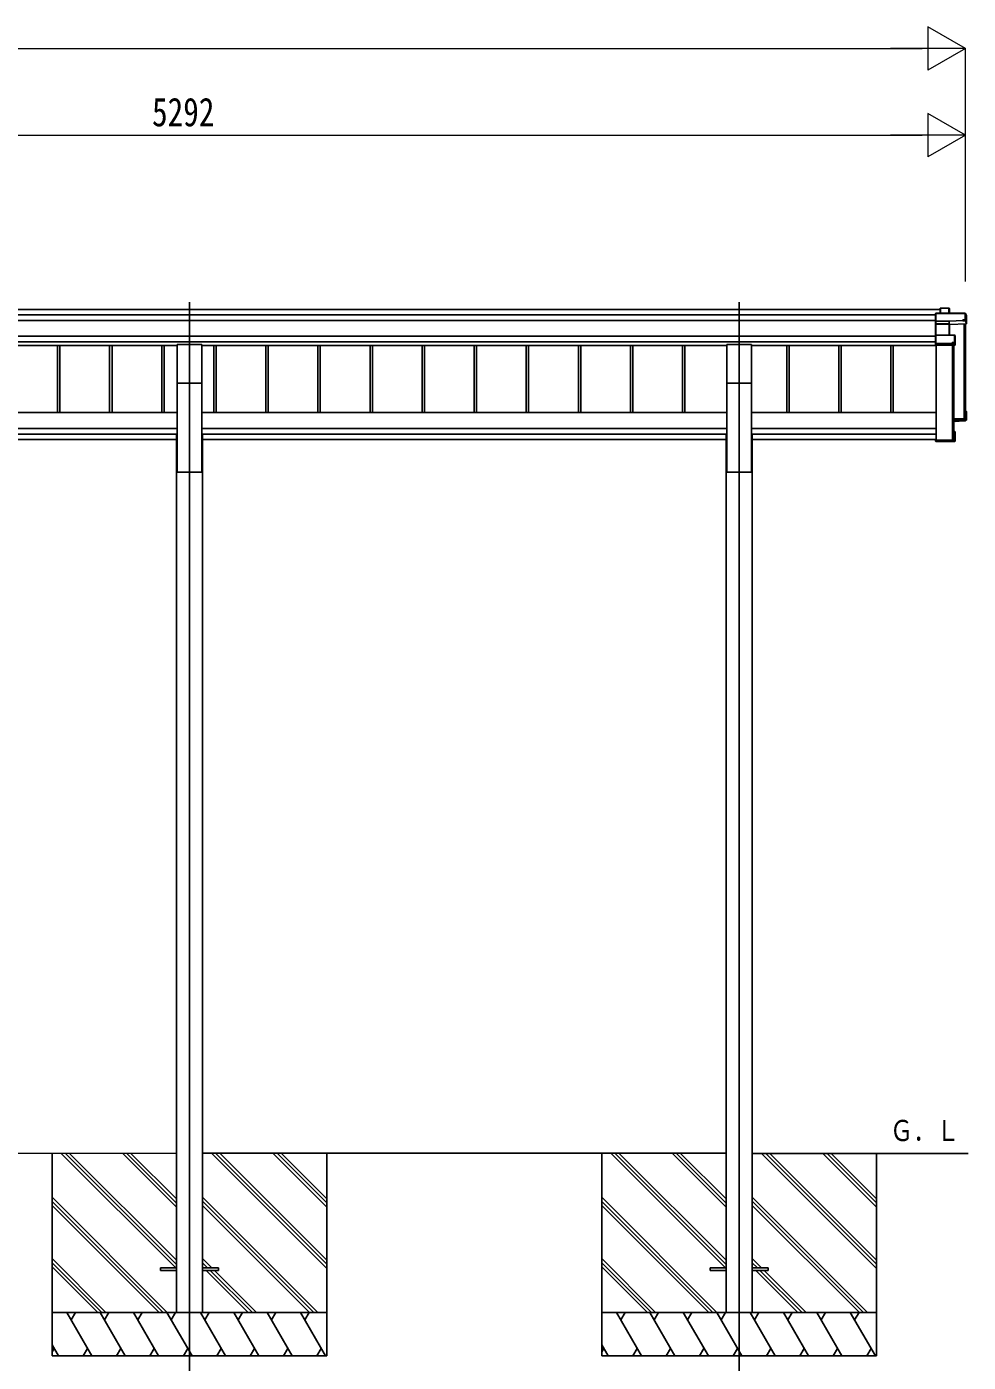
# Model space of a CAD drawing. Units: millimetres, scale not verified. Extents: x -12615 to 12615, y -8910 to 8910.
# Drawn here: x 1854 to 5109, y -5850 to -1232 of the extents above; entities that cross this region are included whole.
import ezdxf
from ezdxf.enums import TextEntityAlignment as Align

# ---------------------------------------------------------------- set-up
doc = ezdxf.new("R2010")
doc.units = ezdxf.units.MM
doc.header["$LTSCALE"] = 30
for name, color, linetype in [('0-2_USER1', 3, 'Continuous'), ('0-3_YKK_12', 2, 'Continuous'), ('0-4_YKK_13', 4, 'Continuous'), ('0-5_YKK_A1', 4, 'Continuous')]:
    doc.layers.add(name, color=color, linetype=linetype)
doc.layers.add('0-6_YKK_D', color=6, linetype='Continuous', lineweight=18)
doc.styles.add('ＭＳ ゴシック', font='')
doc.styles.get('ＭＳ ゴシック').set_extended_font_data('MS Gothic')

msp = doc.modelspace()

# ---------------------------------------------------------------- linework, layer by layer
at = {"layer": '0-3_YKK_12'}
for p, q in [((2416.92, -2184.26), (2416.92, -2724.84)), ((4316.92, -2184.26), (4316.92, -2724.84)), ((2416.92, -2724.84), (2416.92, -5933.55)), ((4316.92, -2724.84), (4316.92, -5933.55))]:
    msp.add_line(p, q, dxfattribs=at)
at = {"layer": '0-4_YKK_13'}
for p, q in [((5011.02, -2205.59), (5011.87, -2204.65)), ((5011.02, -2222.35), (5011.02, -2205.59)), ((5011.87, -2222.35), (5011.87, -2204.65)), ((5012.01, -2204.54), (5041.58, -2204.54)), ((5041.58, -2204.99), (5041.58, -2204.54)), ((5042.01, -2204.79), (5043.76, -2207.78)), ((5042.08, -2205.04), (5042.08, -2222.35)), ((5043.82, -2208.03), (5042.08, -2205.04)), ((5043.82, -2222.35), (5043.82, -2208.03)), ((4995.87, -2222.46), (4995.02, -2223.4)), ((4995.02, -2248.82), (4995.02, -2223.4)), ((4995.88, -2249.54), (4995.02, -2248.82)), ((4995.02, -2258.32), (4995.02, -2248.82)), ((4996.15, -2259.27), (4995.02, -2258.32)), ((4995.02, -2299.13), (4995.02, -2258.32)), ((4996.02, -2222.8), (4996.02, -2249.18)), ((5098.05, -2222.8), (4996.02, -2222.8)), ((4996.02, -2249.18), (5042.51, -2249.18)), ((4996.02, -2249.73), (4996.02, -2259.08)), ((5042.52, -2249.73), (4996.02, -2249.73)), ((4996.02, -2259.08), (5042.05, -2259.08)), ((4996.02, -2259.62), (4996.02, -2298.11)), ((4996.17, -2222.35), (5098.05, -2222.35)), ((5042.05, -2259.08), (5042.05, -2259.62)), ((5042.51, -2249.18), (5090.52, -2247.09)), ((5090.52, -2247.64), (5042.52, -2249.73)), ((5042.52, -2249.73), (5042.52, -2249.73)), ((5042.52, -2259.1), (5042.52, -2249.73)), ((5042.54, -2259.71), (5042.54, -2298.11)), ((5043.41, -2262.01), (5042.54, -2259.71)), ((5043.02, -2259.21), (5043.91, -2261.58)), ((5043.44, -2298.11), (5043.44, -2261.89)), ((5043.91, -2261.58), (5102.95, -2259.02)), ((5090.52, -2247.09), (5090.52, -2247.64)), ((5098.05, -2222.8), (5098.05, -2222.35)), ((5098.05, -2244.68), (5098.05, -2222.8)), ((5098.48, -2222.6), (5102.89, -2230.14)), ((5098.54, -2244.72), (5099.01, -2245.51)), ((5099.01, -2248.51), (5099.01, -2245.51)), ((5099.01, -2248.51), (5102.95, -2259.02)), ((5102.95, -2259.02), (5102.95, -2230.38)), ((4995.88, -2298.23), (4995.02, -2299.13)), ((4995.02, -2326.1), (4995.02, -2299.13)), ((4996.02, -2298.11), (5060.48, -2298.11)), ((4996.02, -2298.55), (4996.02, -2326.46)), ((5060.48, -2298.11), (5060.48, -2298.55)), ((5060.77, -2298.2), (5062.73, -2299.61)), ((5062.94, -2331.81), (5062.94, -2300)), ((2374.42, -2463.82), (2374.42, -2330.6)), ((2459.42, -2330.6), (2374.42, -2330.6)), ((2459.42, -2463.82), (2459.42, -2330.6)), ((4274.42, -2463.82), (4274.42, -2330.6)), ((4359.42, -2330.6), (4274.42, -2330.6)), ((4359.42, -2463.82), (4359.42, -2330.6)), ((4995.88, -2326.81), (4995.02, -2326.1)), ((4995.02, -2331.47), (4995.02, -2326.1)), ((4995.02, -2331.47), (4995.02, -2331.47)), ((4996.02, -2332.31), (4995.02, -2331.47)), ((4996.02, -2326.46), (5052.95, -2326.46)), ((4996.02, -2327), (4996.02, -2332.31)), ((5052.95, -2327), (4996.02, -2327)), ((4996.02, -2332.31), (5062.44, -2332.31)), ((5052.95, -2323.94), (5060.48, -2323.94)), ((5052.95, -2326.46), (5052.95, -2323.94)), ((5052.95, -2326.46), (5052.95, -2327)), ((5052.95, -2328.25), (5052.95, -2327)), ((5060.94, -2328.25), (5052.95, -2328.25)), ((5062.44, -2332.31), (5060.94, -2328.25)), ((5060.97, -2323.99), (5061.43, -2324.78)), ((5061.43, -2327.75), (5061.43, -2324.78)), ((5061.43, -2327.75), (5062.94, -2331.81)), ((2459.42, -2463.82), (2374.42, -2463.82)), ((4359.42, -2463.82), (4274.42, -2463.82)), ((5096.17, -2585.39), (5096.17, -2588.86)), ((5099.02, -2562), (5102.49, -2562)), ((5099.02, -2562.11), (5102.81, -2562.11)), ((5099.02, -2562.87), (5102.01, -2562.87)), ((5099.02, -2566.91), (5100.51, -2564.36)), ((5099.02, -2564.36), (5100.51, -2564.36)), ((5100.51, -2588.68), (5100.51, -2564.36)), ((5102.01, -2562.87), (5102.84, -2562.13)), ((5102.01, -2562.87), (5102.01, -2590.11)), ((5102.95, -2591.1), (5102.95, -2562.47)), ((5059.02, -2590.48), (5100.51, -2588.68)), ((5102.01, -2590.11), (5059.02, -2591.98)), ((5090.52, -2594.8), (5059.02, -2596.17)), ((5062.44, -2631.6), (5059.02, -2631.6)), ((5090.52, -2594.8), (5062.94, -2596)), ((5062.94, -2663.9), (5062.94, -2632.09)), ((5099.01, -2594.1), (5090.52, -2594.47)), ((5090.52, -2594.47), (5090.52, -2594.8)), ((5099.01, -2594.1), (5102.95, -2591.1)), ((4995.02, -2657.05), (4997.02, -2657.05)), ((4995.02, -2657.05), (4995.02, -2657.49)), ((4995.02, -2657.49), (4995.02, -2663.36)), ((4995.02, -2657.49), (4997.02, -2657.49)), ((5061.99, -2663.36), (4995.02, -2663.36)), ((4996.02, -2664.4), (4995.02, -2663.36)), ((4995.88, -2665.68), (4995.02, -2664.78)), ((4996.02, -2664.4), (5062.44, -2664.4)), ((4996.02, -2665.8), (4996.02, -2664.4)), ((5052.95, -2665.8), (4996.02, -2665.8)), ((5052.95, -2665.8), (4996.02, -2665.8)), ((4997.02, -2657.49), (4997.02, -2657.05)), ((4997.02, -2657.49), (4997.02, -2661.87)), ((4997.02, -2661.87), (5060.49, -2661.87)), ((5052.95, -2665.47), (5052.95, -2665.8)), ((5060.94, -2665.47), (5052.95, -2665.47)), ((5052.95, -2665.8), (5052.95, -2665.8)), ((5058.6, -2661.13), (5058.6, -2661.87)), ((5059.02, -2632.43), (5061.99, -2632.43)), ((5060.49, -2633.93), (5059.02, -2633.93)), ((5060.49, -2661.87), (5060.49, -2633.93)), ((5062.44, -2664.4), (5060.94, -2665.47)), ((5062.73, -2664.3), (5061.23, -2665.38)), ((5062.8, -2664.25), (5061.99, -2663.36)), ((2316.92, -5522.77), (2316.92, -5531.77)), ((2371.92, -5522.77), (2316.92, -5522.77)), ((2371.92, -5531.77), (2316.92, -5531.77)), ((2516.92, -5522.77), (2461.92, -5522.77)), ((2516.92, -5531.77), (2461.92, -5531.77)), ((2516.92, -5522.77), (2516.92, -5531.77)), ((4216.92, -5522.77), (4216.92, -5531.77)), ((4271.92, -5522.77), (4216.92, -5522.77)), ((4271.92, -5531.77), (4216.92, -5531.77)), ((4416.92, -5522.77), (4361.92, -5522.77)), ((4416.92, -5531.77), (4361.92, -5531.77)), ((4416.92, -5522.77), (4416.92, -5531.77))]:
    msp.add_line(p, q, dxfattribs=at)
for points in [[(5041.58, -2222.35), (5041.58, -2204.99), (5012.22, -2204.99), (5012.22, -2222.35)], [(5042.05, -2298.11), (5042.05, -2259.62), (4996.02, -2259.62)], [(5042.52, -2259.1), (5042.51, -2259.1), (5042.51, -2259.1)], [(5090.52, -2247.09), (5090.52, -2244.68), (5098.05, -2244.68)], [(5099.01, -2248.51), (5090.52, -2248.88), (5090.52, -2247.64)], [(5102.95, -2230.38), (5098.54, -2222.84), (5098.54, -2244.72)], [(5060.48, -2323.94), (5060.48, -2298.55), (4996.02, -2298.55)], [(5062.94, -2300), (5060.97, -2298.6), (5060.97, -2323.99)], [(5059.02, -2593.02), (5102.95, -2591.1), (5102.95, -2591.1), (5102.01, -2590.11)], [(5062.8, -2631.72), (5061.99, -2632.43), (5061.99, -2663.36)], [(4995.02, -2663.36), (4995.02, -2663.36), (4995.02, -2664.78)]]:
    msp.add_lwpolyline(points, dxfattribs=at)
for centre, radius, start, end in [((5041.58, -2205.04), 0.5, 30.33313, 90), ((5041.69, -2206.4), 1.41, 74.15609, 94.61217), ((5041.58, -2205.04), 0.494, 359.98098, 30.32316), ((5042.91, -2259.59), 0.63, 129.50604, 184.71108), ((5043.05, -2259.71), 0.502, 92.80646, 179.3843), ((5098.05, -2222.85), 0.5, 30.33313, 90), ((5098.16, -2224.2), 1.41, 74.15609, 94.61217), ((5098.16, -2246.08), 1.41, 74.15609, 94.61217), ((5098.05, -2222.84), 0.494, 359.98098, 30.32316), ((5060.48, -2298.61), 0.5, 54.45407, 90), ((5060.59, -2299.96), 1.41, 74.15609, 94.61217), ((5060.48, -2298.6), 0.498, 0.1799, 54.43322), ((5060.59, -2325.35), 1.41, 74.15609, 94.61217)]:
    msp.add_arc(centre, radius, start, end, dxfattribs=at)
for centre, major_axis, ratio, start_param, end_param in [((5011.52, -2205.04), (-0.499, -0.499), 0.052408, 3.0892328, 3.8746309), ((5012.22, -2205.04), (-0.499, 0.499), 0.052408, 4.7647489, 5.550147), ((5043.35, -2208.08), (0.257, 0.444), 0.891995, 5.2871388, 6.0006), ((4996.22, -2222.85), (-0.372, 0.372), 0.900404, 5.4454273, 6.2308254), ((4995.52, -2222.85), (0.372, 0.372), 0.900404, 5.550147, 6.3355452), ((4995.52, -2249.23), (0.372, 0.372), 0.900404, 4.7952921, 5.550147), ((4995.52, -2249.23), (-0.498, 0.498), 0.083094, 3.2244958, 3.9793507), ((4996.52, -2259.57), (-0.498, 0.498), 0.083094, 0.0829031, 0.837758), ((4996.52, -2259.57), (0.372, 0.372), 0.900404, 1.6536995, 2.4085544), ((5042.05, -2259.24), (-1, 0), 0.165356, 4.2226982, 4.712389), ((5042.05, -2259.74), (-0.5, 0), 0.226184, 4.2102939, 4.712389), ((5042.05, -2259.76), (-0.5, -0.046), 0.224394, 3.1821146, 4.1897293), ((5042.51, -2249.23), (-0.011, 0.5), 0.002284, 3.307366, 4.8170591), ((5042.02, -2259.27), (-1, -0.045), 0.165035, 4.1904357, 4.1933299), ((5042.02, -2259.27), (-1, -0.045), 0.165035, 3.1952984, 4.1904357), ((5043.91, -2262.01), (-0.495, -0.086), 0.832908, 4.5579552, 6.0814725), ((4995.52, -2298.61), (0.5, 0.5), 0.02182, 6.2613687, 7.0162236), ((4995.52, -2298.61), (0.372, 0.372), 0.900404, 5.550147, 6.3050019), ((5062.46, -2300.03), (0.169, 0.473), 0.931403, 5.0793173, 5.862852), ((4995.52, -2326.51), (0.372, 0.372), 0.900404, 4.7952921, 5.550147), ((4995.52, -2326.51), (-0.498, 0.498), 0.083094, 3.2244958, 3.9793507), ((5060.93, -2327.75), (-0.479, 0.147), 0.993384, 1.8707271, 3.4377965), ((5062.46, -2331.89), (-0.498, -0.074), 0.830741, 1.394861, 2.1783957), ((5062.46, -2331.89), (0.289, 0.44), 0.847113, 4.5883003, 5.371835), ((5102.44, -2562.5), (-0.474, -0.272), 0.885613, 3.4570579, 4.242456), ((5102.48, -2562.42), (-0.491, 0.117), 0.873782, 4.1213673, 4.1933043), ((5102.48, -2562.42), (-0.257, 0.444), 0.891995, 4.1376391, 4.8511003), ((5062.46, -2632.02), (-0.498, 0.074), 0.830741, 4.1047896, 4.8883243), ((5062.46, -2632.02), (-0.289, 0.44), 0.847113, 4.052943, 4.8364777), ((4995.52, -2665.3), (-0.5, 0.5), 0.02182, 2.4085544, 3.1634093), ((5060.93, -2664.97), (-0.479, 0.147), 0.993384, 1.8707271, 2.4924516), ((5062.46, -2663.88), (0.255, 0.46), 0.938446, 3.6212269, 4.4047616), ((5062.46, -2663.88), (-0.169, 0.473), 0.931403, 3.561926, 4.3454607)]:
    msp.add_ellipse(centre, major_axis=major_axis, ratio=ratio, start_param=start_param, end_param=end_param, dxfattribs=at)
at = {"layer": '0-5_YKK_A1'}
for p, q in [((5011.02, -2208.75), (-185.58, -2208.75)), ((4995.02, -2227.32), (-185.58, -2227.32)), ((4995.02, -2247.25), (-185.58, -2247.25)), ((5093.89, -2259.41), (5093.89, -2587.53)), ((5097, -2259.28), (5097, -2584.56)), ((5097.52, -2259.25), (5097.52, -2587.24)), ((5099.02, -2259.19), (5099.02, -2587.24)), ((4995.02, -2301.12), (-185.58, -2301.12)), ((4995.02, -2321.06), (-185.58, -2321.06)), ((2374.42, -2334.02), (559.42, -2334.02)), ((1960.87, -2334.02), (1960.87, -2565.12)), ((1969.02, -2334.02), (1969.02, -2565.12)), ((2140.87, -2334.02), (2140.87, -2565.12)), ((2149.02, -2334.02), (2149.02, -2565.12)), ((2320.87, -2334.02), (2320.87, -2565.12)), ((2329.02, -2334.02), (2329.02, -2565.12)), ((4274.42, -2334.02), (2459.42, -2334.02)), ((2500.87, -2334.02), (2500.87, -2565.12)), ((2509.02, -2334.02), (2509.02, -2565.12)), ((2680.87, -2334.02), (2680.87, -2565.12)), ((2689.02, -2334.02), (2689.02, -2565.12)), ((2860.87, -2334.02), (2860.87, -2565.12)), ((2869.02, -2334.02), (2869.02, -2565.12)), ((3040.87, -2334.02), (3040.87, -2565.12)), ((3049.02, -2334.02), (3049.02, -2565.12)), ((3220.87, -2334.02), (3220.87, -2565.12)), ((3229.02, -2334.02), (3229.02, -2565.12)), ((3400.87, -2334.02), (3400.87, -2565.12)), ((3409.02, -2334.02), (3409.02, -2565.12)), ((3580.87, -2334.02), (3580.87, -2565.12)), ((3589.02, -2334.02), (3589.02, -2565.12)), ((3760.87, -2334.02), (3760.87, -2565.12)), ((3769.02, -2334.02), (3769.02, -2565.12)), ((3940.87, -2334.02), (3940.87, -2565.12)), ((3949.02, -2334.02), (3949.02, -2565.12)), ((4120.87, -2334.02), (4120.87, -2565.12)), ((4129.02, -2334.02), (4129.02, -2565.12)), ((4997.52, -2334), (4359.42, -2334)), ((4480.87, -2334.02), (4480.87, -2565.12)), ((4489.02, -2334.02), (4489.02, -2565.12)), ((4660.87, -2334.02), (4660.87, -2565.12)), ((4669.02, -2334.02), (4669.02, -2565.12)), ((4840.87, -2334.02), (4840.87, -2565.12)), ((4849.02, -2334.02), (4849.02, -2565.12)), ((4997.52, -2661.13), (4997.52, -2332.31)), ((5053.89, -2332.31), (5053.89, -2661.13)), ((5057.52, -2332.31), (5057.52, -2660.83)), ((5059.02, -2332.31), (5059.02, -2660.83)), ((2374.42, -2463.82), (2374.42, -2771.72)), ((2459.42, -2463.82), (2459.42, -2771.72)), ((4274.42, -2463.82), (4274.42, -2771.72)), ((4359.42, -2463.82), (4359.42, -2771.72)), ((559.42, -2565.12), (2374.42, -2565.12)), ((2459.42, -2565.12), (4274.42, -2565.12)), ((4359.42, -2565.12), (4997.52, -2565.12)), ((5097, -2584.56), (5094.1, -2587.45)), ((2374.42, -2620.61), (559.42, -2620.61)), ((4274.42, -2620.61), (2459.42, -2620.61)), ((4997.52, -2620.61), (4359.42, -2620.61)), ((5093.89, -2587.53), (5059.02, -2587.53)), ((5093.89, -2587.54), (5059.02, -2587.54)), ((5098.72, -2587.53), (5097.82, -2587.53)), ((559.42, -2640.34), (2374.42, -2640.34)), ((562.12, -2658.74), (2371.72, -2658.75)), ((2371.72, -2642.72), (2374.42, -2642.72)), ((2459.42, -2640.34), (4274.42, -2640.34)), ((2462.12, -2642.72), (2459.42, -2642.72)), ((2462.12, -2658.75), (4271.72, -2658.76)), ((4271.72, -2642.72), (4274.42, -2642.72)), ((4359.42, -2640.34), (4997.52, -2640.34)), ((4362.12, -2642.72), (4359.42, -2642.72)), ((4362.12, -2658.75), (4995.02, -2658.75)), ((4997.02, -2658.75), (4997.52, -2658.75)), ((5053.89, -2661.13), (4997.52, -2661.13)), ((5057, -2658.16), (5054.1, -2661.04)), ((5058.72, -2661.13), (5057.82, -2661.13)), ((2459.42, -2771.72), (2374.42, -2771.72)), ((4359.42, -2771.72), (4274.42, -2771.72)), ((2371.78, -5126.92), (562.06, -5127.2)), ((1941.72, -5127.27), (1941.72, -5827.27)), ((2369.26, -5522.77), (1973.75, -5127.27)), ((2371.52, -5510.88), (1987.9, -5127.27)), ((2371.52, -5496.74), (2002.04, -5127.27)), ((2371.52, -5312.9), (2185.89, -5127.27)), ((2371.52, -5298.75), (2200.03, -5127.27)), ((2371.52, -5284.61), (2214.17, -5127.27)), ((4271.78, -5126.48), (2462.06, -5126.89)), ((2891.72, -5524.73), (2494.25, -5127.27)), ((2891.72, -5510.58), (2508.4, -5127.27)), ((2891.72, -5496.44), (2522.54, -5127.27)), ((2891.72, -5312.6), (2706.39, -5127.27)), ((2891.72, -5298.45), (2720.53, -5127.27)), ((2891.72, -5284.31), (2734.67, -5127.27)), ((2891.72, -5127.27), (2891.72, -5827.27)), ((3841.72, -5127.27), (3841.72, -5827.27)), ((4269.26, -5522.77), (3873.75, -5127.27)), ((4271.52, -5510.88), (3887.9, -5127.27)), ((4271.52, -5496.74), (3902.04, -5127.27)), ((4271.52, -5312.9), (4085.89, -5127.27)), ((4271.52, -5298.75), (4100.03, -5127.27)), ((4271.52, -5284.61), (4114.17, -5127.27)), ((5108.53, -5127.27), (4362.06, -5127.33)), ((4791.72, -5524.73), (4394.25, -5127.27)), ((4791.72, -5510.58), (4408.4, -5127.27)), ((4791.72, -5496.44), (4422.54, -5127.27)), ((4791.72, -5312.6), (4606.39, -5127.27)), ((4791.72, -5298.45), (4620.53, -5127.27)), ((4791.72, -5284.31), (4634.67, -5127.27)), ((4791.72, -5127.27), (4791.72, -5827.27)), ((2339.91, -5677.27), (1941.72, -5279.08)), ((2325.77, -5677.27), (1941.72, -5293.22)), ((2311.62, -5677.27), (1941.72, -5307.36)), ((2860.41, -5677.27), (2461.92, -5278.78)), ((2846.27, -5677.27), (2461.92, -5292.92)), ((2832.12, -5677.27), (2461.92, -5307.06)), ((4239.91, -5677.27), (3841.72, -5279.08)), ((4225.77, -5677.27), (3841.72, -5293.22)), ((4211.62, -5677.27), (3841.72, -5307.36)), ((4760.41, -5677.27), (4361.92, -5278.78)), ((4746.27, -5677.27), (4361.92, -5292.92)), ((4732.12, -5677.27), (4361.92, -5307.06)), ((2127.78, -5677.27), (1941.72, -5491.21)), ((2493.78, -5522.77), (2461.92, -5490.91)), ((4027.78, -5677.27), (3841.72, -5491.21)), ((4393.78, -5522.77), (4361.92, -5490.91)), ((2113.63, -5677.27), (1941.72, -5505.35)), ((2099.49, -5677.27), (1941.72, -5519.49)), ((2479.63, -5522.77), (2461.92, -5505.05)), ((2465.49, -5522.77), (2461.92, -5519.19)), ((2619.99, -5677.27), (2474.49, -5531.77)), ((2634.13, -5677.27), (2488.63, -5531.77)), ((2648.28, -5677.27), (2502.78, -5531.77)), ((4013.63, -5677.27), (3841.72, -5505.35)), ((3999.49, -5677.27), (3841.72, -5519.49)), ((4379.63, -5522.77), (4361.92, -5505.05)), ((4365.49, -5522.77), (4361.92, -5519.19)), ((4519.99, -5677.27), (4374.49, -5531.77)), ((4534.13, -5677.27), (4388.63, -5531.77)), ((4548.28, -5677.27), (4402.78, -5531.77)), ((1941.72, -5677.27), (2891.72, -5677.27)), ((2079.15, -5827.27), (1992.55, -5677.27)), ((2022.55, -5677.27), (2007.55, -5703.25)), ((2194.62, -5827.27), (2108.02, -5677.27)), ((2138.02, -5677.27), (2123.02, -5703.25)), ((2310.09, -5827.27), (2223.49, -5677.27)), ((2238.49, -5703.25), (2253.49, -5677.27)), ((2425.56, -5827.27), (2338.96, -5677.27)), ((2353.96, -5703.25), (2368.96, -5677.26)), ((2541.03, -5827.27), (2454.43, -5677.27)), ((2469.43, -5703.25), (2484.43, -5677.27)), ((2656.5, -5827.26), (2569.9, -5677.27)), ((2584.9, -5703.25), (2599.9, -5677.27)), ((2771.97, -5827.27), (2685.37, -5677.27)), ((2700.37, -5703.25), (2715.37, -5677.26)), ((2887.44, -5827.27), (2800.84, -5677.27)), ((2815.84, -5703.25), (2830.84, -5677.27)), ((3841.72, -5677.27), (4791.72, -5677.27)), ((3979.15, -5827.27), (3892.55, -5677.27)), ((3922.55, -5677.27), (3907.55, -5703.25)), ((4094.62, -5827.27), (4008.02, -5677.27)), ((4038.02, -5677.27), (4023.02, -5703.25)), ((4210.09, -5827.27), (4123.49, -5677.27)), ((4138.49, -5703.25), (4153.49, -5677.27)), ((4325.56, -5827.27), (4238.96, -5677.27)), ((4253.96, -5703.25), (4268.96, -5677.26)), ((4441.03, -5827.27), (4354.43, -5677.27)), ((4369.43, -5703.25), (4384.43, -5677.27)), ((4556.5, -5827.26), (4469.9, -5677.27)), ((4484.9, -5703.25), (4499.9, -5677.27)), ((4671.97, -5827.27), (4585.37, -5677.27)), ((4600.37, -5703.25), (4615.37, -5677.26)), ((4787.44, -5827.27), (4700.84, -5677.27)), ((4715.84, -5703.25), (4730.84, -5677.27)), ((1963.68, -5827.27), (1941.72, -5789.22)), ((1948.68, -5801.29), (1941.72, -5813.35)), ((2064.15, -5801.29), (2049.15, -5827.27)), ((2179.62, -5801.29), (2164.62, -5827.27)), ((2295.09, -5801.29), (2280.09, -5827.27)), ((2410.56, -5801.29), (2395.56, -5827.27)), ((2526.03, -5801.28), (2511.03, -5827.27)), ((2641.5, -5801.29), (2626.5, -5827.26)), ((2756.97, -5801.29), (2741.97, -5827.27)), ((2872.44, -5801.29), (2857.44, -5827.27)), ((3863.68, -5827.27), (3841.72, -5789.22)), ((3848.68, -5801.29), (3841.72, -5813.35)), ((3964.15, -5801.29), (3949.15, -5827.27)), ((4079.62, -5801.29), (4064.62, -5827.27)), ((4195.09, -5801.29), (4180.09, -5827.27)), ((4310.56, -5801.29), (4295.56, -5827.27)), ((4426.03, -5801.28), (4411.03, -5827.27)), ((4541.5, -5801.29), (4526.5, -5827.26)), ((4656.97, -5801.29), (4641.97, -5827.27)), ((4772.44, -5801.29), (4757.44, -5827.27)), ((2891.72, -5827.27), (1941.72, -5827.27)), ((4791.72, -5827.27), (3841.72, -5827.27))]:
    msp.add_line(p, q, dxfattribs=at)
for points in [[(2371.72, -2642.72), (2371.72, -4902.27), (2371.92, -5677.27)], [(2462.12, -2642.72), (2462.12, -4902.27), (2461.92, -5677.27)], [(4271.72, -2642.72), (4271.72, -4902.27), (4271.92, -5677.27)], [(4362.12, -2642.72), (4362.12, -4902.27), (4361.92, -5677.27)]]:
    msp.add_lwpolyline(points, dxfattribs=at)
for centre, radius, start, end in [((5097.22, -2584.77), 0.3, 0.29363, 134.92849), ((5093.89, -2587.23), 0.301, 269.97302, 314.80486), ((5097.82, -2587.23), 0.299, 180.1578, 270.15693), ((5098.72, -2587.23), 0.299, 269.84307, 359.8422), ((5053.89, -2660.83), 0.301, 269.97302, 314.80486), ((5057.22, -2658.37), 0.3, 0.29363, 134.92849), ((5057.82, -2660.83), 0.299, 180.1578, 270.15693), ((5058.72, -2660.83), 0.299, 269.84307, 359.8422)]:
    msp.add_arc(centre, radius, start, end, dxfattribs=at)
at = {"layer": '0-6_YKK_D'}
for p, q in [((5099.02, -1306.5), (4969.11, -1231.5)), ((4969.11, -1231.5), (4969.11, -1381.5)), ((-5335.18, -1306.5), (4949.02, -1306.5)), ((5099.02, -1306.5), (4839.21, -1306.5)), ((5099.02, -1306.5), (4969.11, -1381.5)), ((5099.02, -2113), (5099.02, -1305.5)), ((5099.02, -1606.5), (4969.11, -1531.5)), ((4969.11, -1531.5), (4969.11, -1681.5)), ((-43.08, -1606.5), (4949.02, -1606.5)), ((5099.02, -1606.5), (4839.21, -1606.5)), ((5099.02, -1606.5), (4969.11, -1681.5)), ((5099.02, -2113), (5099.02, -1605.5))]:
    msp.add_line(p, q, dxfattribs=at)

# ---------------------------------------------------------------- texts
at = {"layer": '0-2_USER1', "style": 'ＭＳ ゴシック', "width": 0.8}
msp.add_text('Ｇ．Ｌ', height=73.31, dxfattribs=at).set_placement((4837.92, -5106.67), align=Align.BOTTOM_LEFT)
at = {"layer": '0-6_YKK_D', "style": 'ＭＳ ゴシック', "width": 0.8}
msp.add_text('5292', height=98.97, dxfattribs=at).set_placement((2287.37, -1605.5), align=Align.BOTTOM_LEFT)

doc.saveas('drawing.dxf')
